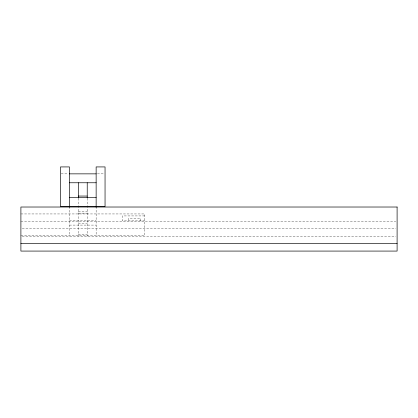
<?xml version="1.0" encoding="UTF-8"?>
<svg xmlns="http://www.w3.org/2000/svg" width="418" height="418" viewBox="0 0 418 418"><rect width="100%" height="100%" fill="white"/><g stroke="black" fill="none" stroke-linecap="round" stroke-linejoin="round"><path stroke-width="0.31" stroke-dasharray="2.09 1.57" d="M61.138 173.857L68.139 173.857M97.415 173.857L104.411 173.857M78.318 211.477L87.231 211.477M78.318 213.133L87.231 213.133M20.9 213.948L144.649 213.948L144.649 235.731L20.9 235.731M144.649 215.928L122.375 215.928L122.375 220.882L144.649 220.882M69.409 220.631L96.14 220.631M20.9 221.373L395.794 221.373M78.318 223.849L87.231 223.849M69.409 225.088L96.14 225.088M22.206 228.798L395.794 228.798M78.318 234.738L87.231 234.738M22.206 236.227L395.794 236.227M140.809 220.882L140.809 218.405L128.436 218.405L128.436 220.882M96.14 206.523L96.14 236.227M87.231 198.257L87.231 236.227M78.318 198.257L78.318 236.227M69.409 206.523L69.409 236.227"/><path stroke-width="0.63" d="M69.409 173.857L96.14 173.857M69.409 182.765L96.14 182.765M78.318 196.058L87.231 196.058M69.409 197.615L96.14 197.615M20.9 243.652L397.1 243.652M96.14 207.265L96.14 166.923L105.049 166.923L105.049 206.523L60.5 206.523L60.5 166.923L69.409 166.923L69.409 207.265M87.231 182.765L87.231 197.954M78.318 182.765L78.318 197.954M397.1 207.02L20.9 207.02L20.9 251.077L397.1 251.077L397.1 207.02"/></g></svg>
